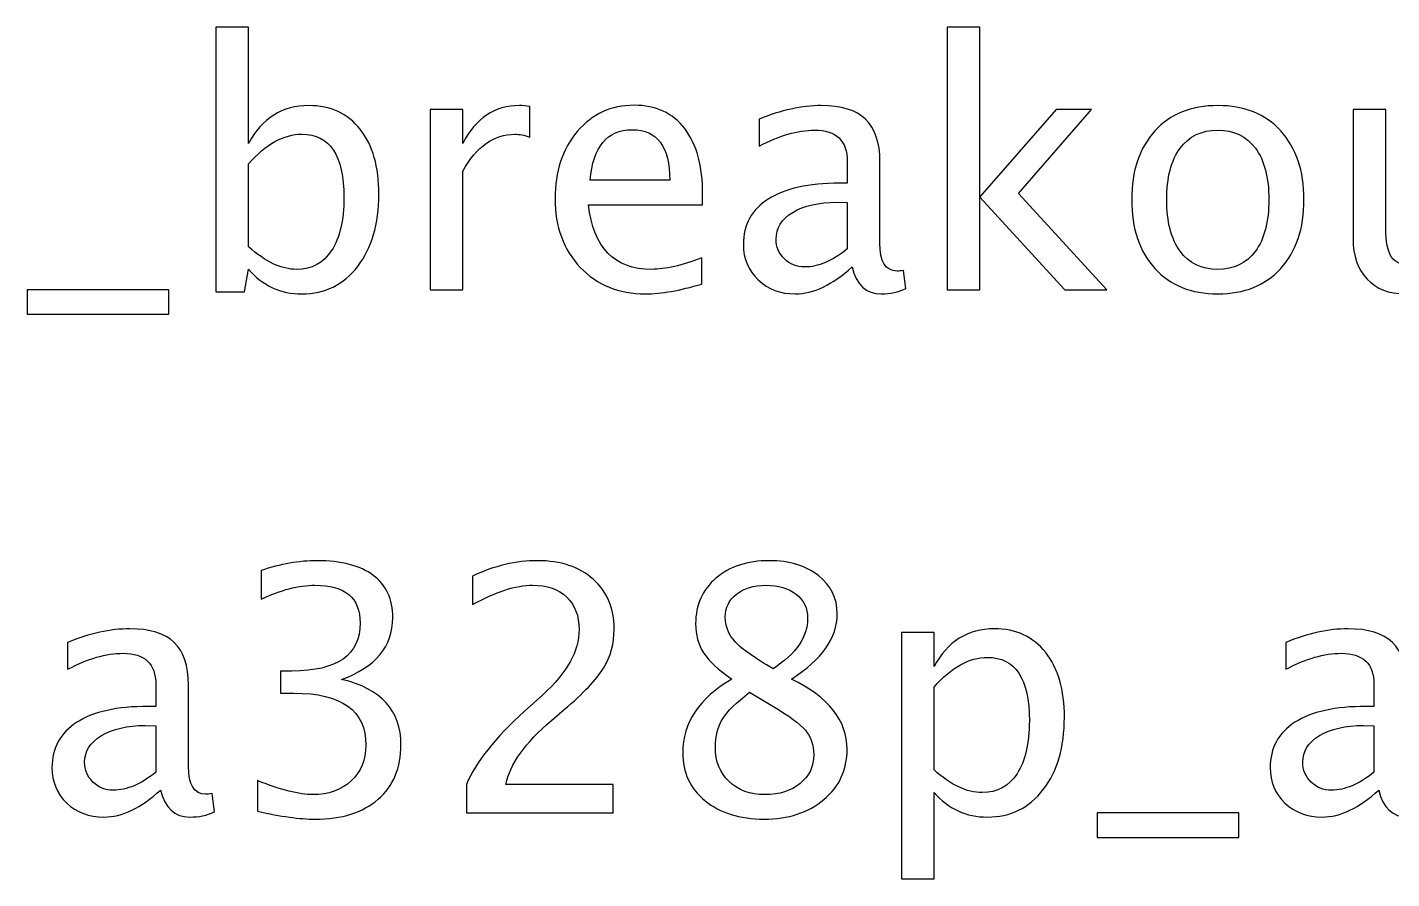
# Model space of a CAD drawing. Header units: centimetres. Extents: x -55 to 43, y -73 to 74.
# Drawn here: x -3.78 to 1.31, y 49.97 to 53.15 of the extents above; entities that cross this region are included whole.
import ezdxf

# ---------------------------------------------------------------- set-up
doc = ezdxf.new("R2010")
doc.units = ezdxf.units.CM
doc.header["$MEASUREMENT"] = 0
doc.layers.add('Layer 1', color=7, linetype='Continuous')

msp = doc.modelspace()

# ---------------------------------------------------------------- linework, layer by layer
at = {"layer": 'Layer 1'}
for points, knots in [([(-3.07446, 52.16282), (-3.07446, 52.16282), (-3.07446, 53.14961), (-3.07446, 53.14961), (-3.07446, 53.14961), (-3.07446, 53.14961), (-2.95254, 53.14961), (-2.95254, 53.14961), (-2.95254, 53.14961), (-2.95254, 53.14961), (-2.95254, 52.71633), (-2.95254, 52.71633), (-2.95254, 52.71633), (-2.90259, 52.81052), (-2.82744, 52.85751), (-2.72733, 52.85751), (-2.72733, 52.85751), (-2.64626, 52.85751), (-2.58255, 52.82809), (-2.53598, 52.76903), (-2.53598, 52.76903), (-2.48941, 52.70998), (-2.46613, 52.62933), (-2.46613, 52.5271), (-2.46613, 52.5271), (-2.46613, 52.41576), (-2.49259, 52.3258), (-2.54529, 52.25765), (-2.54529, 52.25765), (-2.598, 52.18928), (-2.66742, 52.1552), (-2.75336, 52.1552), (-2.75336, 52.1552), (-2.83316, 52.1552), (-2.89962, 52.18568), (-2.95254, 52.24685), (-2.95254, 52.24685), (-2.95254, 52.24685), (-2.96736, 52.16282), (-2.96736, 52.16282), (-2.96736, 52.16282), (-2.96736, 52.16282), (-3.07446, 52.16282), (-3.07446, 52.16282)], [0, 0, 0, 0, 0.0833333, 0.0833333, 0.0833333, 0.0833333, 0.1666667, 0.1666667, 0.1666667, 0.1666667, 0.25, 0.25, 0.25, 0.25, 0.3333333, 0.3333333, 0.3333333, 0.3333333, 0.4166667, 0.4166667, 0.4166667, 0.4166667, 0.5, 0.5, 0.5, 0.5, 0.5833333, 0.5833333, 0.5833333, 0.5833333, 0.6666667, 0.6666667, 0.6666667, 0.6666667, 0.75, 0.75, 0.75, 0.75, 0.8333333, 0.8333333, 0.8333333, 0.8333333, 1, 1, 1, 1]), ([(-0.34672, 52.17044), (-0.34672, 52.17044), (-0.34672, 53.14961), (-0.34672, 53.14961), (-0.34672, 53.14961), (-0.34672, 53.14961), (-0.2248, 53.14961), (-0.2248, 53.14961), (-0.2248, 53.14961), (-0.2248, 53.14961), (-0.2248, 52.51694), (-0.2248, 52.51694), (-0.2248, 52.51694), (-0.2248, 52.51694), (0.06095, 52.84354), (0.06095, 52.84354), (0.06095, 52.84354), (0.06095, 52.84354), (0.19261, 52.84354), (0.19261, 52.84354), (0.19261, 52.84354), (0.19261, 52.84354), (-0.08044, 52.52943), (-0.08044, 52.52943), (-0.08044, 52.52943), (-0.08044, 52.52943), (0.24976, 52.17044), (0.24976, 52.17044), (0.24976, 52.17044), (0.24976, 52.17044), (0.0927, 52.17044), (0.0927, 52.17044), (0.0927, 52.17044), (0.0927, 52.17044), (-0.2248, 52.51567), (-0.2248, 52.51567), (-0.2248, 52.51567), (-0.2248, 52.51567), (-0.2248, 52.17044), (-0.2248, 52.17044), (-0.2248, 52.17044), (-0.2248, 52.17044), (-0.34672, 52.17044), (-0.34672, 52.17044)], [0, 0, 0, 0, 0.0833333, 0.0833333, 0.0833333, 0.0833333, 0.1666667, 0.1666667, 0.1666667, 0.1666667, 0.25, 0.25, 0.25, 0.25, 0.3333333, 0.3333333, 0.3333333, 0.3333333, 0.4166667, 0.4166667, 0.4166667, 0.4166667, 0.5, 0.5, 0.5, 0.5, 0.5833333, 0.5833333, 0.5833333, 0.5833333, 0.6666667, 0.6666667, 0.6666667, 0.6666667, 0.75, 0.75, 0.75, 0.75, 0.8333333, 0.8333333, 0.8333333, 0.8333333, 1, 1, 1, 1]), ([(-2.27521, 52.17044), (-2.27521, 52.17044), (-2.27521, 52.84354), (-2.27521, 52.84354), (-2.27521, 52.84354), (-2.27521, 52.84354), (-2.15329, 52.84354), (-2.15329, 52.84354), (-2.15329, 52.84354), (-2.15329, 52.84354), (-2.15329, 52.71633), (-2.15329, 52.71633), (-2.15329, 52.71633), (-2.10482, 52.81052), (-2.03454, 52.85751), (-1.94226, 52.85751), (-1.94226, 52.85751), (-1.92977, 52.85751), (-1.91665, 52.85645), (-1.9031, 52.85434), (-1.9031, 52.85434), (-1.9031, 52.85434), (-1.9031, 52.74025), (-1.9031, 52.74025), (-1.9031, 52.74025), (-1.92427, 52.74723), (-1.94289, 52.75083), (-1.95898, 52.75083), (-1.95898, 52.75083), (-2.03645, 52.75083), (-2.10122, 52.70511), (-2.15329, 52.61346), (-2.15329, 52.61346), (-2.15329, 52.61346), (-2.15329, 52.17044), (-2.15329, 52.17044), (-2.15329, 52.17044), (-2.15329, 52.17044), (-2.27521, 52.17044), (-2.27521, 52.17044)], [0, 0, 0, 0, 0.0909091, 0.0909091, 0.0909091, 0.0909091, 0.1818182, 0.1818182, 0.1818182, 0.1818182, 0.2727273, 0.2727273, 0.2727273, 0.2727273, 0.3636364, 0.3636364, 0.3636364, 0.3636364, 0.4545455, 0.4545455, 0.4545455, 0.4545455, 0.5454545, 0.5454545, 0.5454545, 0.5454545, 0.6363636, 0.6363636, 0.6363636, 0.6363636, 0.7272727, 0.7272727, 0.7272727, 0.7272727, 0.8181818, 0.8181818, 0.8181818, 0.8181818, 1, 1, 1, 1]), ([(-1.26154, 52.19203), (-1.34345, 52.16748), (-1.41352, 52.1552), (-1.47194, 52.1552), (-1.47194, 52.1552), (-1.57163, 52.1552), (-1.6527, 52.18822), (-1.71514, 52.25405), (-1.71514, 52.25405), (-1.77758, 52.31988), (-1.80891, 52.40518), (-1.80891, 52.51017), (-1.80891, 52.51017), (-1.80891, 52.61198), (-1.78139, 52.69559), (-1.72615, 52.76099), (-1.72615, 52.76099), (-1.6709, 52.82618), (-1.60021, 52.85878), (-1.51406, 52.85878), (-1.51406, 52.85878), (-1.43257, 52.85878), (-1.36949, 52.82978), (-1.32504, 52.77179), (-1.32504, 52.77179), (-1.28059, 52.71379), (-1.25836, 52.63166), (-1.25836, 52.52519), (-1.25836, 52.52519), (-1.25836, 52.52519), (-1.259, 52.48794), (-1.259, 52.48794), (-1.259, 52.48794), (-1.259, 52.48794), (-1.68445, 52.48794), (-1.68445, 52.48794), (-1.68445, 52.48794), (-1.66667, 52.32707), (-1.58814, 52.24664), (-1.44908, 52.24664), (-1.44908, 52.24664), (-1.39806, 52.24664), (-1.33562, 52.26103), (-1.26154, 52.28982), (-1.26154, 52.28982), (-1.26154, 52.28982), (-1.26154, 52.19203), (-1.26154, 52.19203)], [0, 0, 0, 0, 0.0769231, 0.0769231, 0.0769231, 0.0769231, 0.1538462, 0.1538462, 0.1538462, 0.1538462, 0.2307692, 0.2307692, 0.2307692, 0.2307692, 0.3076923, 0.3076923, 0.3076923, 0.3076923, 0.3846154, 0.3846154, 0.3846154, 0.3846154, 0.4615385, 0.4615385, 0.4615385, 0.4615385, 0.5384615, 0.5384615, 0.5384615, 0.5384615, 0.6153846, 0.6153846, 0.6153846, 0.6153846, 0.6923077, 0.6923077, 0.6923077, 0.6923077, 0.7692308, 0.7692308, 0.7692308, 0.7692308, 0.8461538, 0.8461538, 0.8461538, 0.8461538, 1, 1, 1, 1]), ([(-0.70105, 52.25617), (-0.77428, 52.18886), (-0.84477, 52.1552), (-0.9125, 52.1552), (-0.9125, 52.1552), (-0.96817, 52.1552), (-1.01453, 52.17256), (-1.05114, 52.20748), (-1.05114, 52.20748), (-1.08797, 52.24241), (-1.10639, 52.28643), (-1.10639, 52.33956), (-1.10639, 52.33956), (-1.10639, 52.41301), (-1.07549, 52.46953), (-1.01368, 52.5089), (-1.01368, 52.5089), (-0.95187, 52.54827), (-0.86318, 52.56795), (-0.74761, 52.56795), (-0.74761, 52.56795), (-0.74761, 52.56795), (-0.71904, 52.56795), (-0.71904, 52.56795), (-0.71904, 52.56795), (-0.71904, 52.56795), (-0.71904, 52.64902), (-0.71904, 52.64902), (-0.71904, 52.64902), (-0.71904, 52.72712), (-0.75968, 52.76607), (-0.84117, 52.76607), (-0.84117, 52.76607), (-0.90425, 52.76607), (-0.97325, 52.74617), (-1.04797, 52.70638), (-1.04797, 52.70638), (-1.04797, 52.70638), (-1.04797, 52.80671), (-1.04797, 52.80671), (-1.04797, 52.80671), (-0.96584, 52.84058), (-0.88837, 52.85751), (-0.81577, 52.85751), (-0.81577, 52.85751), (-0.74105, 52.85751), (-0.68581, 52.84058), (-0.65046, 52.8065), (-0.65046, 52.8065), (-0.6149, 52.77242), (-0.59712, 52.71993), (-0.59712, 52.64902), (-0.59712, 52.64902), (-0.59712, 52.64902), (-0.59712, 52.34485), (-0.59712, 52.34485), (-0.59712, 52.34485), (-0.59712, 52.27522), (-0.57574, 52.24029), (-0.53277, 52.24029), (-0.53277, 52.24029), (-0.52748, 52.24029), (-0.51965, 52.24114), (-0.50928, 52.24283), (-0.50928, 52.24283), (-0.50928, 52.24283), (-0.5006, 52.1751), (-0.5006, 52.1751), (-0.5006, 52.1751), (-0.52833, 52.16176), (-0.55881, 52.1552), (-0.59225, 52.1552), (-0.59225, 52.1552), (-0.64919, 52.1552), (-0.68538, 52.18886), (-0.70105, 52.25617)], [0, 0, 0, 0, 0.05, 0.05, 0.05, 0.05, 0.1, 0.1, 0.1, 0.1, 0.15, 0.15, 0.15, 0.15, 0.2, 0.2, 0.2, 0.2, 0.25, 0.25, 0.25, 0.25, 0.3, 0.3, 0.3, 0.3, 0.35, 0.35, 0.35, 0.35, 0.4, 0.4, 0.4, 0.4, 0.45, 0.45, 0.45, 0.45, 0.5, 0.5, 0.5, 0.5, 0.55, 0.55, 0.55, 0.55, 0.6, 0.6, 0.6, 0.6, 0.65, 0.65, 0.65, 0.65, 0.7, 0.7, 0.7, 0.7, 0.75, 0.75, 0.75, 0.75, 0.8, 0.8, 0.8, 0.8, 0.85, 0.85, 0.85, 0.85, 0.9, 0.9, 0.9, 0.9, 1, 1, 1, 1]), ([(0.66357, 52.1552), (0.56472, 52.1552), (0.48641, 52.18674), (0.42883, 52.24982), (0.42883, 52.24982), (0.37105, 52.31289), (0.34226, 52.39862), (0.34226, 52.50678), (0.34226, 52.50678), (0.34226, 52.61473), (0.37105, 52.70024), (0.42883, 52.76311), (0.42883, 52.76311), (0.48641, 52.82597), (0.56472, 52.85751), (0.66357, 52.85751), (0.66357, 52.85751), (0.76242, 52.85751), (0.84074, 52.82597), (0.89831, 52.76311), (0.89831, 52.76311), (0.95609, 52.70024), (0.98488, 52.61473), (0.98488, 52.50678), (0.98488, 52.50678), (0.98488, 52.39862), (0.95609, 52.31289), (0.89831, 52.24982), (0.89831, 52.24982), (0.84074, 52.18674), (0.76242, 52.1552), (0.66357, 52.1552)], [0, 0, 0, 0, 0.1111111, 0.1111111, 0.1111111, 0.1111111, 0.2222222, 0.2222222, 0.2222222, 0.2222222, 0.3333333, 0.3333333, 0.3333333, 0.3333333, 0.4444444, 0.4444444, 0.4444444, 0.4444444, 0.5555556, 0.5555556, 0.5555556, 0.5555556, 0.6666667, 0.6666667, 0.6666667, 0.6666667, 0.7777778, 0.7777778, 0.7777778, 0.7777778, 1, 1, 1, 1]), ([(1.59744, 52.17044), (1.59744, 52.17044), (1.59744, 52.29702), (1.59744, 52.29702), (1.59744, 52.29702), (1.53246, 52.2024), (1.45351, 52.1552), (1.3608, 52.1552), (1.3608, 52.1552), (1.30195, 52.1552), (1.25518, 52.17362), (1.22046, 52.21066), (1.22046, 52.21066), (1.18554, 52.2477), (1.16818, 52.29744), (1.16818, 52.36031), (1.16818, 52.36031), (1.16818, 52.36031), (1.16818, 52.84354), (1.16818, 52.84354), (1.16818, 52.84354), (1.16818, 52.84354), (1.2901, 52.84354), (1.2901, 52.84354), (1.2901, 52.84354), (1.2901, 52.84354), (1.2901, 52.4001), (1.2901, 52.4001), (1.2901, 52.4001), (1.2901, 52.34951), (1.29751, 52.31374), (1.31211, 52.29257), (1.31211, 52.29257), (1.32693, 52.27119), (1.35148, 52.26061), (1.38599, 52.26061), (1.38599, 52.26061), (1.46049, 52.26061), (1.53119, 52.30951), (1.59744, 52.40751), (1.59744, 52.40751), (1.59744, 52.40751), (1.59744, 52.84354), (1.59744, 52.84354), (1.59744, 52.84354), (1.59744, 52.84354), (1.71936, 52.84354), (1.71936, 52.84354), (1.71936, 52.84354), (1.71936, 52.84354), (1.71936, 52.17044), (1.71936, 52.17044), (1.71936, 52.17044), (1.71936, 52.17044), (1.59744, 52.17044), (1.59744, 52.17044)], [0, 0, 0, 0, 0.0666667, 0.0666667, 0.0666667, 0.0666667, 0.1333333, 0.1333333, 0.1333333, 0.1333333, 0.2, 0.2, 0.2, 0.2, 0.2666667, 0.2666667, 0.2666667, 0.2666667, 0.3333333, 0.3333333, 0.3333333, 0.3333333, 0.4, 0.4, 0.4, 0.4, 0.4666667, 0.4666667, 0.4666667, 0.4666667, 0.5333333, 0.5333333, 0.5333333, 0.5333333, 0.6, 0.6, 0.6, 0.6, 0.6666667, 0.6666667, 0.6666667, 0.6666667, 0.7333333, 0.7333333, 0.7333333, 0.7333333, 0.8, 0.8, 0.8, 0.8, 0.8666667, 0.8666667, 0.8666667, 0.8666667, 1, 1, 1, 1]), ([(-2.95254, 52.33088), (-2.88967, 52.27479), (-2.82977, 52.24664), (-2.77283, 52.24664), (-2.77283, 52.24664), (-2.71674, 52.24664), (-2.67335, 52.27014), (-2.64287, 52.31691), (-2.64287, 52.31691), (-2.61218, 52.36369), (-2.59694, 52.42952), (-2.59694, 52.51461), (-2.59694, 52.51461), (-2.59694, 52.67209), (-2.64901, 52.75083), (-2.75315, 52.75083), (-2.75315, 52.75083), (-2.82131, 52.75083), (-2.88777, 52.714), (-2.95254, 52.64013), (-2.95254, 52.64013), (-2.95254, 52.64013), (-2.95254, 52.33088), (-2.95254, 52.33088)], [0, 0, 0, 0, 0.1428571, 0.1428571, 0.1428571, 0.1428571, 0.2857143, 0.2857143, 0.2857143, 0.2857143, 0.4285714, 0.4285714, 0.4285714, 0.4285714, 0.5714286, 0.5714286, 0.5714286, 0.5714286, 0.7142857, 0.7142857, 0.7142857, 0.7142857, 1, 1, 1, 1]), ([(-1.6781, 52.57938), (-1.6781, 52.57938), (-1.38092, 52.57938), (-1.38092, 52.57938), (-1.38092, 52.57938), (-1.38092, 52.70469), (-1.4277, 52.76734), (-1.52104, 52.76734), (-1.52104, 52.76734), (-1.61502, 52.76734), (-1.6673, 52.70469), (-1.6781, 52.57938)], [0, 0, 0, 0, 0.25, 0.25, 0.25, 0.25, 0.5, 0.5, 0.5, 0.5, 1, 1, 1, 1]), ([(0.66336, 52.24664), (0.72368, 52.24664), (0.77067, 52.26929), (0.80412, 52.3148), (0.80412, 52.3148), (0.83735, 52.36009), (0.85407, 52.42423), (0.85407, 52.50678), (0.85407, 52.50678), (0.85407, 52.58912), (0.83735, 52.65304), (0.80412, 52.69834), (0.80412, 52.69834), (0.77067, 52.74342), (0.72368, 52.76607), (0.66336, 52.76607), (0.66336, 52.76607), (0.60282, 52.76607), (0.55583, 52.74342), (0.52281, 52.69834), (0.52281, 52.69834), (0.48958, 52.65304), (0.47307, 52.58912), (0.47307, 52.50678), (0.47307, 52.50678), (0.47307, 52.42423), (0.48958, 52.36009), (0.52281, 52.3148), (0.52281, 52.3148), (0.55583, 52.26929), (0.60282, 52.24664), (0.66336, 52.24664)], [0, 0, 0, 0, 0.1111111, 0.1111111, 0.1111111, 0.1111111, 0.2222222, 0.2222222, 0.2222222, 0.2222222, 0.3333333, 0.3333333, 0.3333333, 0.3333333, 0.4444444, 0.4444444, 0.4444444, 0.4444444, 0.5555556, 0.5555556, 0.5555556, 0.5555556, 0.6666667, 0.6666667, 0.6666667, 0.6666667, 0.7777778, 0.7777778, 0.7777778, 0.7777778, 1, 1, 1, 1]), ([(-0.71904, 52.32263), (-0.71904, 52.32263), (-0.71904, 52.49556), (-0.71904, 52.49556), (-0.71904, 52.49556), (-0.71904, 52.49556), (-0.7582, 52.49683), (-0.7582, 52.49683), (-0.7582, 52.49683), (-0.82593, 52.49683), (-0.88054, 52.48434), (-0.92224, 52.45937), (-0.92224, 52.45937), (-0.96373, 52.43418), (-0.98447, 52.40095), (-0.98447, 52.35946), (-0.98447, 52.35946), (-0.98447, 52.33046), (-0.9741, 52.30591), (-0.95357, 52.2858), (-0.95357, 52.2858), (-0.93282, 52.26569), (-0.90763, 52.25553), (-0.87779, 52.25553), (-0.87779, 52.25553), (-0.82699, 52.25553), (-0.77407, 52.27797), (-0.71904, 52.32263)], [0, 0, 0, 0, 0.125, 0.125, 0.125, 0.125, 0.25, 0.25, 0.25, 0.25, 0.375, 0.375, 0.375, 0.375, 0.5, 0.5, 0.5, 0.5, 0.625, 0.625, 0.625, 0.625, 0.75, 0.75, 0.75, 0.75, 1, 1, 1, 1]), ([(-3.77804, 52.079), (-3.77804, 52.079), (-3.77804, 52.17044), (-3.77804, 52.17044), (-3.77804, 52.17044), (-3.77804, 52.17044), (-3.24972, 52.17044), (-3.24972, 52.17044), (-3.24972, 52.17044), (-3.24972, 52.17044), (-3.24972, 52.079), (-3.24972, 52.079), (-3.24972, 52.079), (-3.24972, 52.079), (-3.77804, 52.079), (-3.77804, 52.079)], [0, 0, 0, 0, 0.2, 0.2, 0.2, 0.2, 0.4, 0.4, 0.4, 0.4, 0.6, 0.6, 0.6, 0.6, 1, 1, 1, 1]), ([(-2.91865, 50.22522), (-2.91865, 50.22522), (-2.91865, 50.33952), (-2.91865, 50.33952), (-2.91865, 50.33952), (-2.83144, 50.30481), (-2.76307, 50.28745), (-2.71291, 50.28745), (-2.71291, 50.28745), (-2.65385, 50.28745), (-2.60623, 50.30438), (-2.56961, 50.33846), (-2.56961, 50.33846), (-2.53299, 50.37254), (-2.51479, 50.41699), (-2.51479, 50.4716), (-2.51479, 50.4716), (-2.51479, 50.60114), (-2.60496, 50.66591), (-2.7853, 50.66591), (-2.7853, 50.66591), (-2.7853, 50.66591), (-2.83356, 50.66591), (-2.83356, 50.66591), (-2.83356, 50.66591), (-2.83356, 50.66591), (-2.83356, 50.74783), (-2.83356, 50.74783), (-2.83356, 50.74783), (-2.83356, 50.74783), (-2.7908, 50.74846), (-2.7908, 50.74846), (-2.7908, 50.74846), (-2.62126, 50.74846), (-2.53638, 50.80815), (-2.53638, 50.92774), (-2.53638, 50.92774), (-2.53638, 51.02151), (-2.59268, 51.0685), (-2.70508, 51.0685), (-2.70508, 51.0685), (-2.7654, 51.0685), (-2.83229, 51.05114), (-2.90595, 51.01643), (-2.90595, 51.01643), (-2.90595, 51.01643), (-2.90595, 51.12311), (-2.90595, 51.12311), (-2.90595, 51.12311), (-2.83377, 51.14766), (-2.76413, 51.15994), (-2.69725, 51.15994), (-2.69725, 51.15994), (-2.60623, 51.15994), (-2.53617, 51.14174), (-2.48748, 51.10533), (-2.48748, 51.10533), (-2.4388, 51.06914), (-2.41446, 51.01643), (-2.41446, 50.94743), (-2.41446, 50.94743), (-2.41446, 50.83969), (-2.47817, 50.76285), (-2.60581, 50.71713), (-2.60581, 50.71713), (-2.45785, 50.68263), (-2.38398, 50.60156), (-2.38398, 50.47351), (-2.38398, 50.47351), (-2.38398, 50.38715), (-2.41255, 50.3192), (-2.46949, 50.26988), (-2.46949, 50.26988), (-2.52643, 50.22056), (-2.60475, 50.19601), (-2.70423, 50.19601), (-2.70423, 50.19601), (-2.76096, 50.19601), (-2.83229, 50.20575), (-2.91865, 50.22522)], [0, 0, 0, 0, 0.047619, 0.047619, 0.047619, 0.047619, 0.0952381, 0.0952381, 0.0952381, 0.0952381, 0.1428571, 0.1428571, 0.1428571, 0.1428571, 0.1904762, 0.1904762, 0.1904762, 0.1904762, 0.2380952, 0.2380952, 0.2380952, 0.2380952, 0.2857143, 0.2857143, 0.2857143, 0.2857143, 0.3333333, 0.3333333, 0.3333333, 0.3333333, 0.3809524, 0.3809524, 0.3809524, 0.3809524, 0.4285714, 0.4285714, 0.4285714, 0.4285714, 0.4761905, 0.4761905, 0.4761905, 0.4761905, 0.5238095, 0.5238095, 0.5238095, 0.5238095, 0.5714286, 0.5714286, 0.5714286, 0.5714286, 0.6190476, 0.6190476, 0.6190476, 0.6190476, 0.6666667, 0.6666667, 0.6666667, 0.6666667, 0.7142857, 0.7142857, 0.7142857, 0.7142857, 0.7619048, 0.7619048, 0.7619048, 0.7619048, 0.8095238, 0.8095238, 0.8095238, 0.8095238, 0.8571429, 0.8571429, 0.8571429, 0.8571429, 0.9047619, 0.9047619, 0.9047619, 0.9047619, 1, 1, 1, 1]), ([(-2.13972, 50.21887), (-2.13972, 50.21887), (-2.13972, 50.32555), (-2.13972, 50.32555), (-2.13972, 50.32555), (-2.10416, 50.40874), (-2.0324, 50.49954), (-1.92424, 50.59754), (-1.92424, 50.59754), (-1.92424, 50.59754), (-1.85439, 50.6602), (-1.85439, 50.6602), (-1.85439, 50.6602), (-1.76443, 50.7419), (-1.71935, 50.82276), (-1.71935, 50.90319), (-1.71935, 50.90319), (-1.71935, 50.95462), (-1.7348, 50.99484), (-1.76549, 51.02426), (-1.76549, 51.02426), (-1.79618, 51.05368), (-1.83873, 51.0685), (-1.8927, 51.0685), (-1.8927, 51.0685), (-1.95578, 51.0685), (-2.0305, 51.04437), (-2.11686, 50.99611), (-2.11686, 50.99611), (-2.11686, 50.99611), (-2.11686, 51.10279), (-2.11686, 51.10279), (-2.11686, 51.10279), (-2.03537, 51.14089), (-1.9543, 51.15994), (-1.87344, 51.15994), (-1.87344, 51.15994), (-1.78751, 51.15994), (-1.7185, 51.13687), (-1.66643, 51.09051), (-1.66643, 51.09051), (-1.61457, 51.04416), (-1.58854, 50.98278), (-1.58854, 50.90615), (-1.58854, 50.90615), (-1.58854, 50.85112), (-1.60166, 50.80222), (-1.62791, 50.75968), (-1.62791, 50.75968), (-1.65437, 50.71692), (-1.70326, 50.66528), (-1.77502, 50.60432), (-1.77502, 50.60432), (-1.77502, 50.60432), (-1.82222, 50.5641), (-1.82222, 50.5641), (-1.82222, 50.5641), (-1.92043, 50.48091), (-1.97716, 50.40133), (-1.9924, 50.32555), (-1.9924, 50.32555), (-1.9924, 50.32555), (-1.59235, 50.32555), (-1.59235, 50.32555), (-1.59235, 50.32555), (-1.59235, 50.32555), (-1.59235, 50.21887), (-1.59235, 50.21887), (-1.59235, 50.21887), (-1.59235, 50.21887), (-2.13972, 50.21887), (-2.13972, 50.21887)], [0, 0, 0, 0, 0.0526316, 0.0526316, 0.0526316, 0.0526316, 0.1052632, 0.1052632, 0.1052632, 0.1052632, 0.1578947, 0.1578947, 0.1578947, 0.1578947, 0.2105263, 0.2105263, 0.2105263, 0.2105263, 0.2631579, 0.2631579, 0.2631579, 0.2631579, 0.3157895, 0.3157895, 0.3157895, 0.3157895, 0.3684211, 0.3684211, 0.3684211, 0.3684211, 0.4210526, 0.4210526, 0.4210526, 0.4210526, 0.4736842, 0.4736842, 0.4736842, 0.4736842, 0.5263158, 0.5263158, 0.5263158, 0.5263158, 0.5789474, 0.5789474, 0.5789474, 0.5789474, 0.6315789, 0.6315789, 0.6315789, 0.6315789, 0.6842105, 0.6842105, 0.6842105, 0.6842105, 0.7368421, 0.7368421, 0.7368421, 0.7368421, 0.7894737, 0.7894737, 0.7894737, 0.7894737, 0.8421053, 0.8421053, 0.8421053, 0.8421053, 0.8947368, 0.8947368, 0.8947368, 0.8947368, 1, 1, 1, 1]), ([(-1.14997, 50.71862), (-1.20035, 50.75375), (-1.23548, 50.78635), (-1.25517, 50.81662), (-1.25517, 50.81662), (-1.27485, 50.84667), (-1.28459, 50.88308), (-1.28459, 50.92563), (-1.28459, 50.92563), (-1.28459, 50.99505), (-1.25919, 51.05157), (-1.2086, 51.09496), (-1.2086, 51.09496), (-1.1578, 51.13835), (-1.09155, 51.15994), (-1.00985, 51.15994), (-1.00985, 51.15994), (-0.93449, 51.15994), (-0.87332, 51.14153), (-0.82654, 51.1047), (-0.82654, 51.1047), (-0.77976, 51.06808), (-0.75627, 51.02024), (-0.75627, 50.96161), (-0.75627, 50.96161), (-0.75627, 50.87271), (-0.81321, 50.79164), (-0.92687, 50.71862), (-0.92687, 50.71862), (-0.78865, 50.65088), (-0.71944, 50.56346), (-0.71944, 50.45636), (-0.71944, 50.45636), (-0.71944, 50.37995), (-0.74844, 50.31751), (-0.80622, 50.26882), (-0.80622, 50.26882), (-0.86401, 50.22035), (-0.9383, 50.19601), (-1.02932, 50.19601), (-1.02932, 50.19601), (-1.12012, 50.19601), (-1.19336, 50.21887), (-1.24924, 50.26459), (-1.24924, 50.26459), (-1.30491, 50.3101), (-1.33285, 50.37021), (-1.33285, 50.44451), (-1.33285, 50.44451), (-1.33285, 50.55457), (-1.27189, 50.6458), (-1.14997, 50.71862)], [0, 0, 0, 0, 0.0714286, 0.0714286, 0.0714286, 0.0714286, 0.1428571, 0.1428571, 0.1428571, 0.1428571, 0.2142857, 0.2142857, 0.2142857, 0.2142857, 0.2857143, 0.2857143, 0.2857143, 0.2857143, 0.3571429, 0.3571429, 0.3571429, 0.3571429, 0.4285714, 0.4285714, 0.4285714, 0.4285714, 0.5, 0.5, 0.5, 0.5, 0.5714286, 0.5714286, 0.5714286, 0.5714286, 0.6428571, 0.6428571, 0.6428571, 0.6428571, 0.7142857, 0.7142857, 0.7142857, 0.7142857, 0.7857143, 0.7857143, 0.7857143, 0.7857143, 0.8571429, 0.8571429, 0.8571429, 0.8571429, 1, 1, 1, 1]), ([(-0.99503, 50.75693), (-0.90952, 50.81344), (-0.86676, 50.8761), (-0.86676, 50.94531), (-0.86676, 50.94531), (-0.86676, 50.98235), (-0.88115, 51.01199), (-0.90973, 51.03463), (-0.90973, 51.03463), (-0.93851, 51.05728), (-0.97598, 51.0685), (-1.02233, 51.0685), (-1.02233, 51.0685), (-1.06721, 51.0685), (-1.10383, 51.05749), (-1.13198, 51.03527), (-1.13198, 51.03527), (-1.16013, 51.01304), (-1.1741, 50.98447), (-1.1741, 50.94912), (-1.1741, 50.94912), (-1.1741, 50.91483), (-1.1614, 50.88393), (-1.136, 50.85641), (-1.136, 50.85641), (-1.1106, 50.82911), (-1.06361, 50.79587), (-0.99503, 50.75693)], [0, 0, 0, 0, 0.125, 0.125, 0.125, 0.125, 0.25, 0.25, 0.25, 0.25, 0.375, 0.375, 0.375, 0.375, 0.5, 0.5, 0.5, 0.5, 0.625, 0.625, 0.625, 0.625, 0.75, 0.75, 0.75, 0.75, 1, 1, 1, 1]), ([(-3.2806, 50.3046), (-3.35383, 50.23729), (-3.42432, 50.20363), (-3.49205, 50.20363), (-3.49205, 50.20363), (-3.54772, 50.20363), (-3.59408, 50.22099), (-3.63069, 50.25591), (-3.63069, 50.25591), (-3.66752, 50.29084), (-3.68594, 50.33486), (-3.68594, 50.38799), (-3.68594, 50.38799), (-3.68594, 50.46144), (-3.65504, 50.51796), (-3.59323, 50.55733), (-3.59323, 50.55733), (-3.53142, 50.5967), (-3.44273, 50.61638), (-3.32716, 50.61638), (-3.32716, 50.61638), (-3.32716, 50.61638), (-3.29859, 50.61638), (-3.29859, 50.61638), (-3.29859, 50.61638), (-3.29859, 50.61638), (-3.29859, 50.69745), (-3.29859, 50.69745), (-3.29859, 50.69745), (-3.29859, 50.77555), (-3.33923, 50.8145), (-3.42072, 50.8145), (-3.42072, 50.8145), (-3.4838, 50.8145), (-3.5528, 50.7946), (-3.62752, 50.75481), (-3.62752, 50.75481), (-3.62752, 50.75481), (-3.62752, 50.85514), (-3.62752, 50.85514), (-3.62752, 50.85514), (-3.54539, 50.88901), (-3.46792, 50.90594), (-3.39532, 50.90594), (-3.39532, 50.90594), (-3.3206, 50.90594), (-3.26536, 50.88901), (-3.23001, 50.85493), (-3.23001, 50.85493), (-3.19445, 50.82085), (-3.17667, 50.76836), (-3.17667, 50.69745), (-3.17667, 50.69745), (-3.17667, 50.69745), (-3.17667, 50.39328), (-3.17667, 50.39328), (-3.17667, 50.39328), (-3.17667, 50.32365), (-3.15529, 50.28872), (-3.11232, 50.28872), (-3.11232, 50.28872), (-3.10703, 50.28872), (-3.0992, 50.28957), (-3.08883, 50.29126), (-3.08883, 50.29126), (-3.08883, 50.29126), (-3.08015, 50.22353), (-3.08015, 50.22353), (-3.08015, 50.22353), (-3.10788, 50.21019), (-3.13836, 50.20363), (-3.1718, 50.20363), (-3.1718, 50.20363), (-3.22874, 50.20363), (-3.26493, 50.23729), (-3.2806, 50.3046)], [0, 0, 0, 0, 0.05, 0.05, 0.05, 0.05, 0.1, 0.1, 0.1, 0.1, 0.15, 0.15, 0.15, 0.15, 0.2, 0.2, 0.2, 0.2, 0.25, 0.25, 0.25, 0.25, 0.3, 0.3, 0.3, 0.3, 0.35, 0.35, 0.35, 0.35, 0.4, 0.4, 0.4, 0.4, 0.45, 0.45, 0.45, 0.45, 0.5, 0.5, 0.5, 0.5, 0.55, 0.55, 0.55, 0.55, 0.6, 0.6, 0.6, 0.6, 0.65, 0.65, 0.65, 0.65, 0.7, 0.7, 0.7, 0.7, 0.75, 0.75, 0.75, 0.75, 0.8, 0.8, 0.8, 0.8, 0.85, 0.85, 0.85, 0.85, 0.9, 0.9, 0.9, 0.9, 1, 1, 1, 1]), ([(-0.51709, 49.97376), (-0.51709, 49.97376), (-0.51709, 50.89197), (-0.51709, 50.89197), (-0.51709, 50.89197), (-0.51709, 50.89197), (-0.39517, 50.89197), (-0.39517, 50.89197), (-0.39517, 50.89197), (-0.39517, 50.89197), (-0.39517, 50.76476), (-0.39517, 50.76476), (-0.39517, 50.76476), (-0.34522, 50.85895), (-0.27007, 50.90594), (-0.16996, 50.90594), (-0.16996, 50.90594), (-0.08889, 50.90594), (-0.02518, 50.87652), (0.02139, 50.81746), (0.02139, 50.81746), (0.06796, 50.75841), (0.09124, 50.67776), (0.09124, 50.57553), (0.09124, 50.57553), (0.09124, 50.46419), (0.06478, 50.37423), (0.01208, 50.30608), (0.01208, 50.30608), (-0.04063, 50.23771), (-0.11005, 50.20363), (-0.19599, 50.20363), (-0.19599, 50.20363), (-0.27579, 50.20363), (-0.34225, 50.23411), (-0.39517, 50.29528), (-0.39517, 50.29528), (-0.39517, 50.29528), (-0.39517, 49.97376), (-0.39517, 49.97376), (-0.39517, 49.97376), (-0.39517, 49.97376), (-0.51709, 49.97376), (-0.51709, 49.97376)], [0, 0, 0, 0, 0.0833333, 0.0833333, 0.0833333, 0.0833333, 0.1666667, 0.1666667, 0.1666667, 0.1666667, 0.25, 0.25, 0.25, 0.25, 0.3333333, 0.3333333, 0.3333333, 0.3333333, 0.4166667, 0.4166667, 0.4166667, 0.4166667, 0.5, 0.5, 0.5, 0.5, 0.5833333, 0.5833333, 0.5833333, 0.5833333, 0.6666667, 0.6666667, 0.6666667, 0.6666667, 0.75, 0.75, 0.75, 0.75, 0.8333333, 0.8333333, 0.8333333, 0.8333333, 1, 1, 1, 1]), ([(1.26408, 50.3046), (1.19085, 50.23729), (1.12036, 50.20363), (1.05263, 50.20363), (1.05263, 50.20363), (0.99696, 50.20363), (0.9506, 50.22099), (0.91399, 50.25591), (0.91399, 50.25591), (0.87716, 50.29084), (0.85874, 50.33486), (0.85874, 50.38799), (0.85874, 50.38799), (0.85874, 50.46144), (0.88964, 50.51796), (0.95145, 50.55733), (0.95145, 50.55733), (1.01326, 50.5967), (1.10195, 50.61638), (1.21752, 50.61638), (1.21752, 50.61638), (1.21752, 50.61638), (1.24609, 50.61638), (1.24609, 50.61638), (1.24609, 50.61638), (1.24609, 50.61638), (1.24609, 50.69745), (1.24609, 50.69745), (1.24609, 50.69745), (1.24609, 50.77555), (1.20545, 50.8145), (1.12396, 50.8145), (1.12396, 50.8145), (1.06088, 50.8145), (0.99188, 50.7946), (0.91716, 50.75481), (0.91716, 50.75481), (0.91716, 50.75481), (0.91716, 50.85514), (0.91716, 50.85514), (0.91716, 50.85514), (0.99929, 50.88901), (1.07676, 50.90594), (1.14936, 50.90594), (1.14936, 50.90594), (1.22408, 50.90594), (1.27932, 50.88901), (1.31467, 50.85493), (1.31467, 50.85493), (1.35023, 50.82085), (1.36801, 50.76836), (1.36801, 50.69745), (1.36801, 50.69745), (1.36801, 50.69745), (1.36801, 50.39328), (1.36801, 50.39328), (1.36801, 50.39328), (1.36801, 50.32365), (1.38939, 50.28872), (1.43236, 50.28872), (1.43236, 50.28872), (1.43765, 50.28872), (1.44548, 50.28957), (1.45585, 50.29126), (1.45585, 50.29126), (1.45585, 50.29126), (1.46453, 50.22353), (1.46453, 50.22353), (1.46453, 50.22353), (1.4368, 50.21019), (1.40632, 50.20363), (1.37288, 50.20363), (1.37288, 50.20363), (1.31594, 50.20363), (1.27975, 50.23729), (1.26408, 50.3046)], [0, 0, 0, 0, 0.05, 0.05, 0.05, 0.05, 0.1, 0.1, 0.1, 0.1, 0.15, 0.15, 0.15, 0.15, 0.2, 0.2, 0.2, 0.2, 0.25, 0.25, 0.25, 0.25, 0.3, 0.3, 0.3, 0.3, 0.35, 0.35, 0.35, 0.35, 0.4, 0.4, 0.4, 0.4, 0.45, 0.45, 0.45, 0.45, 0.5, 0.5, 0.5, 0.5, 0.55, 0.55, 0.55, 0.55, 0.6, 0.6, 0.6, 0.6, 0.65, 0.65, 0.65, 0.65, 0.7, 0.7, 0.7, 0.7, 0.75, 0.75, 0.75, 0.75, 0.8, 0.8, 0.8, 0.8, 0.85, 0.85, 0.85, 0.85, 0.9, 0.9, 0.9, 0.9, 1, 1, 1, 1]), ([(-0.39517, 50.37931), (-0.3323, 50.32322), (-0.2724, 50.29507), (-0.21546, 50.29507), (-0.21546, 50.29507), (-0.15937, 50.29507), (-0.11598, 50.31857), (-0.0855, 50.36534), (-0.0855, 50.36534), (-0.05481, 50.41212), (-0.03957, 50.47795), (-0.03957, 50.56304), (-0.03957, 50.56304), (-0.03957, 50.72052), (-0.09164, 50.79926), (-0.19578, 50.79926), (-0.19578, 50.79926), (-0.26394, 50.79926), (-0.3304, 50.76243), (-0.39517, 50.68856), (-0.39517, 50.68856), (-0.39517, 50.68856), (-0.39517, 50.37931), (-0.39517, 50.37931)], [0, 0, 0, 0, 0.1428571, 0.1428571, 0.1428571, 0.1428571, 0.2857143, 0.2857143, 0.2857143, 0.2857143, 0.4285714, 0.4285714, 0.4285714, 0.4285714, 0.5714286, 0.5714286, 0.5714286, 0.5714286, 0.7142857, 0.7142857, 0.7142857, 0.7142857, 1, 1, 1, 1]), ([(-1.08351, 50.66909), (-1.13304, 50.63099), (-1.16669, 50.59775), (-1.18447, 50.56939), (-1.18447, 50.56939), (-1.20204, 50.54103), (-1.21093, 50.50589), (-1.21093, 50.46356), (-1.21093, 50.46356), (-1.21093, 50.41106), (-1.194, 50.36852), (-1.15992, 50.33613), (-1.15992, 50.33613), (-1.12584, 50.30375), (-1.08118, 50.28745), (-1.02551, 50.28745), (-1.02551, 50.28745), (-0.97196, 50.28745), (-0.92835, 50.30121), (-0.8947, 50.32894), (-0.8947, 50.32894), (-0.86083, 50.35667), (-0.8439, 50.39265), (-0.8439, 50.43689), (-0.8439, 50.43689), (-0.8439, 50.47245), (-0.85427, 50.50272), (-0.87523, 50.52727), (-0.87523, 50.52727), (-0.89618, 50.55182), (-0.93661, 50.58188), (-0.99651, 50.61744), (-0.99651, 50.61744), (-0.99651, 50.61744), (-1.08351, 50.66909), (-1.08351, 50.66909)], [0, 0, 0, 0, 0.1, 0.1, 0.1, 0.1, 0.2, 0.2, 0.2, 0.2, 0.3, 0.3, 0.3, 0.3, 0.4, 0.4, 0.4, 0.4, 0.5, 0.5, 0.5, 0.5, 0.6, 0.6, 0.6, 0.6, 0.7, 0.7, 0.7, 0.7, 0.8, 0.8, 0.8, 0.8, 1, 1, 1, 1]), ([(-3.29859, 50.37106), (-3.29859, 50.37106), (-3.29859, 50.54399), (-3.29859, 50.54399), (-3.29859, 50.54399), (-3.29859, 50.54399), (-3.33775, 50.54526), (-3.33775, 50.54526), (-3.33775, 50.54526), (-3.40548, 50.54526), (-3.46009, 50.53277), (-3.50179, 50.5078), (-3.50179, 50.5078), (-3.54328, 50.48261), (-3.56402, 50.44938), (-3.56402, 50.40789), (-3.56402, 50.40789), (-3.56402, 50.37889), (-3.55365, 50.35434), (-3.53312, 50.33423), (-3.53312, 50.33423), (-3.51237, 50.31412), (-3.48718, 50.30396), (-3.45734, 50.30396), (-3.45734, 50.30396), (-3.40654, 50.30396), (-3.35362, 50.3264), (-3.29859, 50.37106)], [0, 0, 0, 0, 0.125, 0.125, 0.125, 0.125, 0.25, 0.25, 0.25, 0.25, 0.375, 0.375, 0.375, 0.375, 0.5, 0.5, 0.5, 0.5, 0.625, 0.625, 0.625, 0.625, 0.75, 0.75, 0.75, 0.75, 1, 1, 1, 1]), ([(1.24609, 50.37106), (1.24609, 50.37106), (1.24609, 50.54399), (1.24609, 50.54399), (1.24609, 50.54399), (1.24609, 50.54399), (1.20693, 50.54526), (1.20693, 50.54526), (1.20693, 50.54526), (1.1392, 50.54526), (1.08459, 50.53277), (1.04289, 50.5078), (1.04289, 50.5078), (1.0014, 50.48261), (0.98066, 50.44938), (0.98066, 50.40789), (0.98066, 50.40789), (0.98066, 50.37889), (0.99103, 50.35434), (1.01156, 50.33423), (1.01156, 50.33423), (1.03231, 50.31412), (1.0575, 50.30396), (1.08734, 50.30396), (1.08734, 50.30396), (1.13814, 50.30396), (1.19106, 50.3264), (1.24609, 50.37106)], [0, 0, 0, 0, 0.125, 0.125, 0.125, 0.125, 0.25, 0.25, 0.25, 0.25, 0.375, 0.375, 0.375, 0.375, 0.5, 0.5, 0.5, 0.5, 0.625, 0.625, 0.625, 0.625, 0.75, 0.75, 0.75, 0.75, 1, 1, 1, 1]), ([(0.21358, 50.12743), (0.21358, 50.12743), (0.21358, 50.21887), (0.21358, 50.21887), (0.21358, 50.21887), (0.21358, 50.21887), (0.7419, 50.21887), (0.7419, 50.21887), (0.7419, 50.21887), (0.7419, 50.21887), (0.7419, 50.12743), (0.7419, 50.12743), (0.7419, 50.12743), (0.7419, 50.12743), (0.21358, 50.12743), (0.21358, 50.12743)], [0, 0, 0, 0, 0.2, 0.2, 0.2, 0.2, 0.4, 0.4, 0.4, 0.4, 0.6, 0.6, 0.6, 0.6, 1, 1, 1, 1])]:
    msp.add_open_spline(points, degree=3, knots=knots, dxfattribs=at)

doc.saveas('drawing.dxf')
